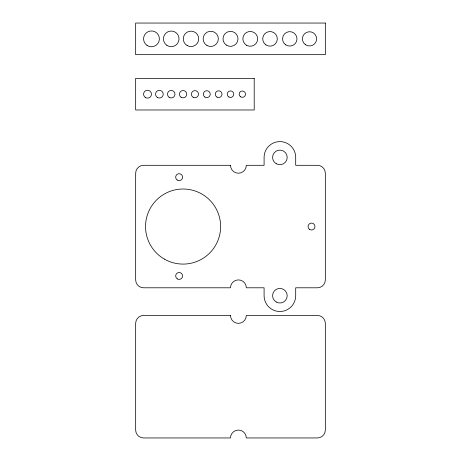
<?xml version="1.0" encoding="UTF-8"?>
<svg xmlns="http://www.w3.org/2000/svg" width="461" height="461" viewBox="0 0 461 461"><rect width="100%" height="100%" fill="white"/><g stroke="black" fill="none" stroke-linecap="round" stroke-linejoin="round"><path stroke-width="0.69" d="M325.333 23.05L135.667 23.05L135.667 54.663L325.333 54.663L325.333 23.05M254.207 78.37L135.667 78.37L135.667 109.983L254.207 109.983L254.207 78.37M230.5 165.303L143.567 165.303A7.9 7.9 0 0 0 135.667 173.203L135.667 279.89A7.9 7.9 0 0 0 143.567 287.797L230.5 287.797A7.9 7.9 0 0 1 238.4 279.89A7.9 7.9 0 0 1 246.307 287.797L264.09 287.797L264.09 295.697A15.807 15.807 0 0 0 279.89 311.503A15.807 15.807 0 0 0 295.697 295.697L295.697 287.797L317.433 287.797A7.9 7.9 0 0 0 325.333 279.89L325.333 173.203A7.9 7.9 0 0 0 317.433 165.303L295.697 165.303L295.697 157.397A15.807 15.807 0 0 0 279.89 141.59A15.807 15.807 0 0 0 264.09 157.397L264.09 165.303L246.307 165.303A7.9 7.9 0 0 1 238.4 173.203A7.9 7.9 0 0 1 230.5 165.303M230.5 315.457L143.567 315.457A7.9 7.9 0 0 0 135.667 323.357L135.667 430.05A7.9 7.9 0 0 0 143.567 437.95L230.5 437.95A7.9 7.9 0 0 1 238.4 430.05A7.9 7.9 0 0 1 246.307 437.95L317.433 437.95A7.9 7.9 0 0 0 325.333 430.05L325.333 323.357A7.9 7.9 0 0 0 317.433 315.457L246.307 315.457A7.9 7.9 0 0 1 238.4 323.357A7.9 7.9 0 0 1 230.5 315.457M164.312 259.059A37.537 37.537 0 0 0 220.623 226.547A37.537 37.537 0 0 0 164.312 194.041A37.537 37.537 0 0 0 164.312 259.059M177.191 180.02A3.458 3.458 0 0 0 182.579 177.404A3.458 3.458 0 0 0 177.623 174.045A3.458 3.458 0 0 0 177.191 180.02M177.404 278.934A3.458 3.458 0 0 0 182.591 275.943A3.458 3.458 0 0 0 177.404 272.947A3.458 3.458 0 0 0 177.404 278.934M309.775 229.543A3.458 3.458 0 0 0 314.961 226.547A3.458 3.458 0 0 0 309.775 223.556A3.458 3.458 0 0 0 309.775 229.543M240.584 96.793A3.164 3.164 0 0 0 245.506 94.401A3.164 3.164 0 0 0 240.97 91.33A3.164 3.164 0 0 0 240.584 96.793M228.869 97A3.262 3.262 0 0 0 233.762 94.177A3.262 3.262 0 0 0 228.869 91.353A3.262 3.262 0 0 0 228.869 97M216.964 97.087A3.36 3.36 0 0 0 222.006 94.177A3.36 3.36 0 0 0 216.964 91.266A3.36 3.36 0 0 0 216.964 97.087M204.851 97.041A3.458 3.458 0 0 0 210.239 94.424A3.458 3.458 0 0 0 205.283 91.065A3.458 3.458 0 0 0 204.851 97.041M193.159 97.254A3.555 3.555 0 0 0 198.495 94.177A3.555 3.555 0 0 0 193.159 91.094A3.555 3.555 0 0 0 193.159 97.254M181.035 97.202A3.653 3.653 0 0 0 186.728 94.436A3.653 3.653 0 0 0 181.484 90.886A3.653 3.653 0 0 0 181.035 97.202M169.124 97.283A3.751 3.751 0 0 0 174.973 94.442A3.751 3.751 0 0 0 169.59 90.8A3.751 3.751 0 0 0 169.124 97.283M157.449 97.513A3.855 3.855 0 0 0 163.229 94.177A3.855 3.855 0 0 0 157.449 90.84A3.855 3.855 0 0 0 157.449 97.513M145.543 97.599A3.953 3.953 0 0 0 151.473 94.177A3.953 3.953 0 0 0 145.543 90.754A3.953 3.953 0 0 0 145.543 97.599M147.042 45.403A7.9 7.9 0 0 0 159.356 39.421A7.9 7.9 0 0 0 148.016 31.746A7.9 7.9 0 0 0 147.042 45.403M166.853 45.316A7.802 7.802 0 0 0 179.012 39.41A7.802 7.802 0 0 0 167.821 31.838A7.802 7.802 0 0 0 166.853 45.316M187.131 45.53A7.704 7.704 0 0 0 198.691 38.857A7.704 7.704 0 0 0 187.131 32.184A7.704 7.704 0 0 0 187.131 45.53M206.937 45.443A7.607 7.607 0 0 0 218.347 38.857A7.607 7.607 0 0 0 206.937 32.27A7.607 7.607 0 0 0 206.937 45.443M226.293 45.074A7.509 7.509 0 0 0 237.991 39.392A7.509 7.509 0 0 0 227.221 32.103A7.509 7.509 0 0 0 226.293 45.074M246.554 45.27A7.411 7.411 0 0 0 257.664 38.857A7.411 7.411 0 0 0 246.554 32.437A7.411 7.411 0 0 0 246.554 45.27M265.916 44.907A7.313 7.313 0 0 0 277.303 39.375A7.313 7.313 0 0 0 266.821 32.282A7.313 7.313 0 0 0 265.916 44.907M285.728 44.826A7.209 7.209 0 0 0 296.965 39.369A7.209 7.209 0 0 0 286.621 32.368A7.209 7.209 0 0 0 285.728 44.826M305.539 44.746A7.111 7.111 0 0 0 316.621 39.364A7.111 7.111 0 0 0 306.421 32.46A7.111 7.111 0 0 0 305.539 44.746M276.237 163.73A7.313 7.313 0 0 0 287.203 157.397A7.313 7.313 0 0 0 276.237 151.07A7.313 7.313 0 0 0 276.237 163.73M276.237 302.03A7.313 7.313 0 0 0 287.203 295.697A7.313 7.313 0 0 0 276.237 289.37A7.313 7.313 0 0 0 276.237 302.03"/></g></svg>
